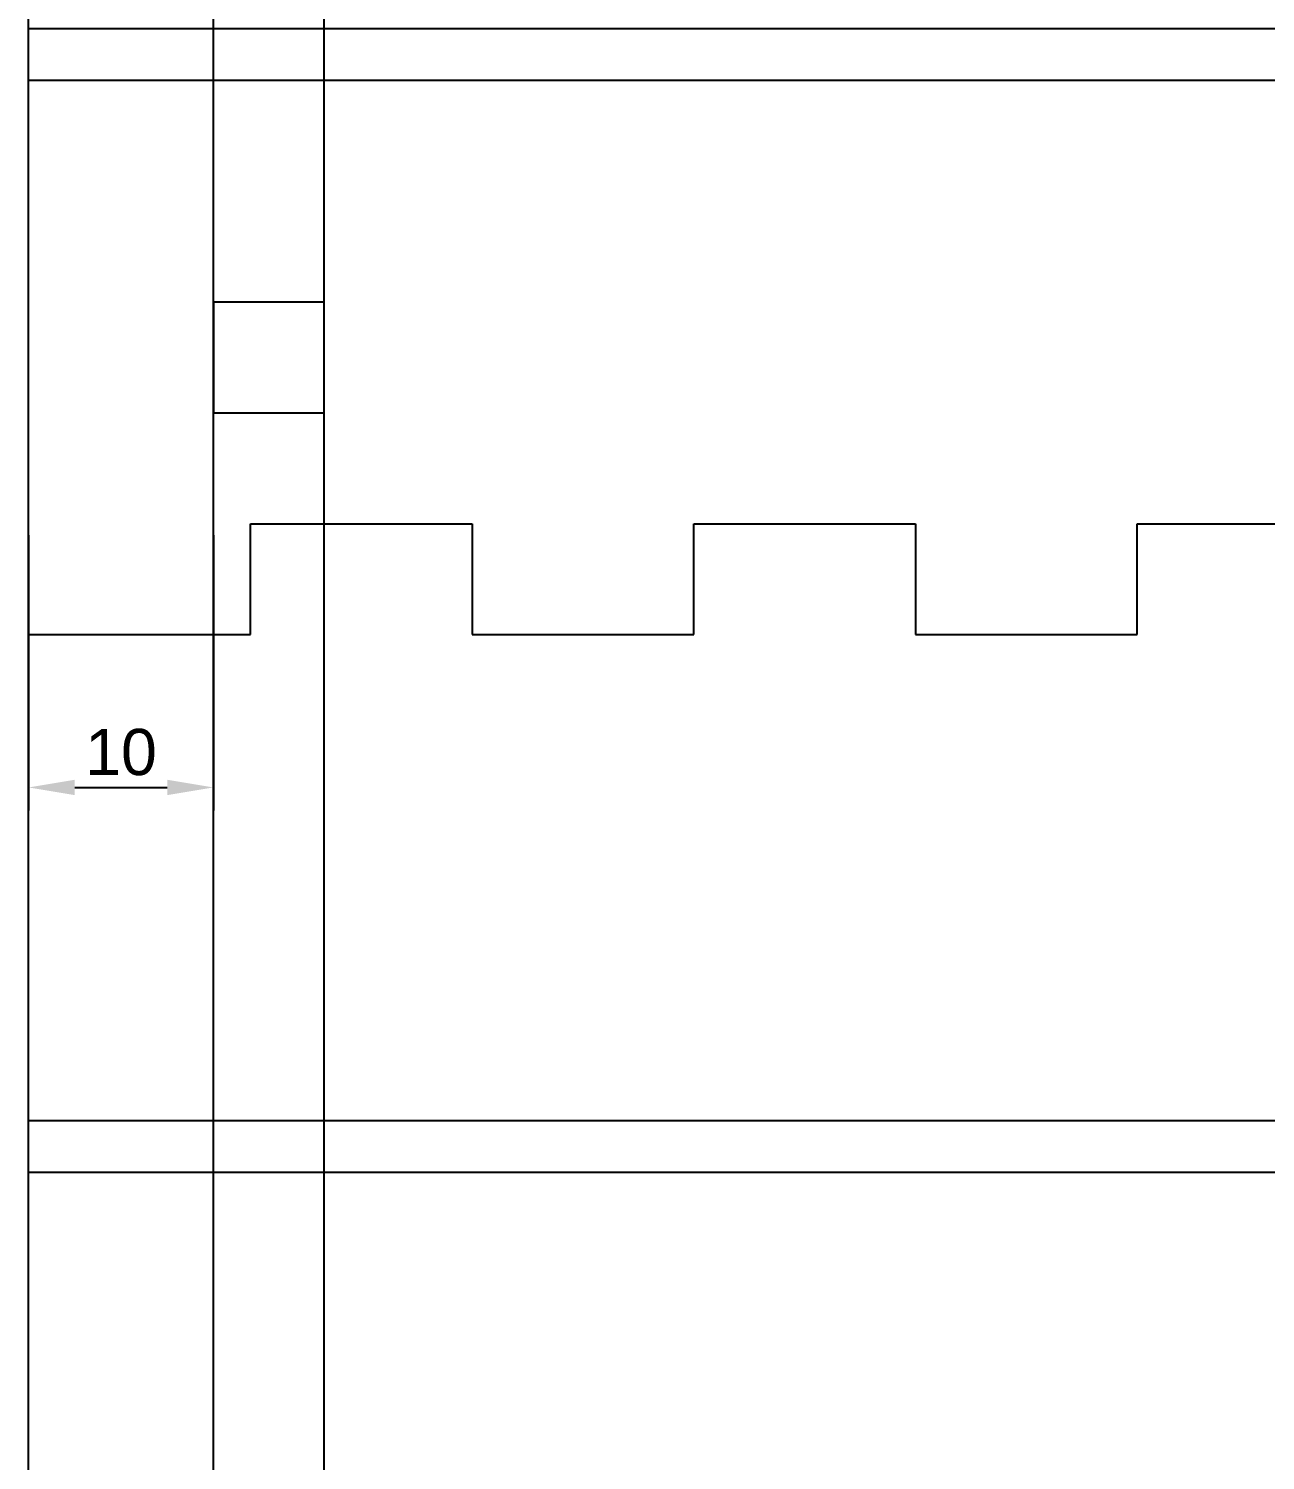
# Model space of a CAD drawing. Header units: millimetres. Extents: x -118 to 1034, y -150 to 646.
# Drawn here: x 435.5 to 502.4, y 329.7 to 407.2 of the extents above; entities that cross this region are included whole.
import ezdxf

# ---------------------------------------------------------------- set-up
doc = ezdxf.new("R2010")
doc.units = ezdxf.units.MM
doc.layers.add('Holes', color=1, linetype='Continuous', plot=False)
doc.layers.add('TabGuides', color=3, linetype='Continuous')
doc.layers.add('text', color=5, linetype='Continuous')
doc.styles.get("Standard").update_dxf_attribs({"font": 'arial.ttf'})
doc.dimstyles.new('ISO-25', dxfattribs={"dimtxt": 2.5, "dimasz": 2.5, "dimexe": 1.25, "dimexo": 0.625, "dimtad": 1, "dimdec": 3, "dimdsep": 46, "dimtxsty": 'Standard', "dimcen": 2.5, "dimadec": 0, "dimazin": 0, "dimtfac": 1, "dimtmove": 0, "dimatfit": 3, "dimfxl": 1, "dimarcsym": 0})

# ---------------------------------------------------------------- blocks, each defined once
blk = doc.blocks.new('*D513')
at = {"layer": 'Defpoints', "color": 0}
for p in [(435.507, 380.396), (445.507, 380.396), (445.507, 366.121)]:
    blk.add_point(p, dxfattribs=at)
at = {"layer": 'TabGuides', "color": 0, "lineweight": -2}
for p, q in [((435.507, 379.771), (435.507, 364.871)), ((445.507, 379.771), (445.507, 364.871)), ((438.007, 366.121), (443.007, 366.121))]:
    blk.add_line(p, q, dxfattribs=at)
at = {"layer": 'TabGuides', "color": 0}
for points in [[(438.007, 366.538), (438.007, 365.704), (435.507, 366.121)], [(443.007, 365.704), (443.007, 366.538), (445.507, 366.121)]]:
    blk.add_solid(points, dxfattribs=at)
at = {"layer": 'TabGuides', "color": 0, "insert": (440.507, 368.022), "char_height": 2.5, "attachment_point": 5}
blk.add_mtext('10', dxfattribs=at)
blk = doc.blocks.new('*D519')
at = {"layer": 'Defpoints', "color": 0}
for p in [(435.507, 380.396), (445.507, 380.396), (445.507, 366.121)]:
    blk.add_point(p, dxfattribs=at)
at = {"layer": 'TabGuides', "color": 0, "lineweight": -2}
for p, q in [((435.507, 379.771), (435.507, 364.871)), ((445.507, 379.771), (445.507, 364.871)), ((438.007, 366.121), (443.007, 366.121))]:
    blk.add_line(p, q, dxfattribs=at)
at = {"layer": 'TabGuides', "color": 0}
for points in [[(438.007, 366.538), (438.007, 365.704), (435.507, 366.121)], [(443.007, 365.704), (443.007, 366.538), (445.507, 366.121)]]:
    blk.add_solid(points, dxfattribs=at)
at = {"layer": 'TabGuides', "color": 0, "insert": (440.507, 368.022), "char_height": 2.5, "attachment_point": 5}
blk.add_mtext('10', dxfattribs=at)
blk = doc.blocks.new('*D525')
at = {"layer": 'Defpoints', "color": 0}
for p in [(435.507, 380.396), (445.507, 380.396), (445.507, 366.121)]:
    blk.add_point(p, dxfattribs=at)
at = {"layer": 'TabGuides', "color": 0, "lineweight": -2}
for p, q in [((435.507, 379.771), (435.507, 364.871)), ((445.507, 379.771), (445.507, 364.871)), ((438.007, 366.121), (443.007, 366.121))]:
    blk.add_line(p, q, dxfattribs=at)
at = {"layer": 'TabGuides', "color": 0}
for points in [[(438.007, 366.538), (438.007, 365.704), (435.507, 366.121)], [(443.007, 365.704), (443.007, 366.538), (445.507, 366.121)]]:
    blk.add_solid(points, dxfattribs=at)
at = {"layer": 'TabGuides', "color": 0, "insert": (440.507, 368.022), "char_height": 2.5, "attachment_point": 5}
blk.add_mtext('10', dxfattribs=at)
blk = doc.blocks.new('*D531')
at = {"layer": 'Defpoints', "color": 0}
for p in [(435.507, 380.396), (445.507, 380.396), (445.507, 366.121)]:
    blk.add_point(p, dxfattribs=at)
at = {"layer": 'TabGuides', "color": 0, "lineweight": -2}
for p, q in [((435.507, 379.771), (435.507, 364.871)), ((445.507, 379.771), (445.507, 364.871)), ((438.007, 366.121), (443.007, 366.121))]:
    blk.add_line(p, q, dxfattribs=at)
at = {"layer": 'TabGuides', "color": 0}
for points in [[(438.007, 366.538), (438.007, 365.704), (435.507, 366.121)], [(443.007, 365.704), (443.007, 366.538), (445.507, 366.121)]]:
    blk.add_solid(points, dxfattribs=at)
at = {"layer": 'TabGuides', "color": 0, "insert": (440.507, 368.022), "char_height": 2.5, "attachment_point": 5}
blk.add_mtext('10', dxfattribs=at)
blk = doc.blocks.new('*D537')
at = {"layer": 'Defpoints', "color": 0}
for p in [(435.507, 380.396), (445.507, 380.396), (445.507, 366.121)]:
    blk.add_point(p, dxfattribs=at)
at = {"layer": 'TabGuides', "color": 0, "lineweight": -2}
for p, q in [((435.507, 379.771), (435.507, 364.871)), ((445.507, 379.771), (445.507, 364.871)), ((438.007, 366.121), (443.007, 366.121))]:
    blk.add_line(p, q, dxfattribs=at)
at = {"layer": 'TabGuides', "color": 0}
for points in [[(438.007, 366.538), (438.007, 365.704), (435.507, 366.121)], [(443.007, 365.704), (443.007, 366.538), (445.507, 366.121)]]:
    blk.add_solid(points, dxfattribs=at)
at = {"layer": 'TabGuides', "color": 0, "insert": (440.507, 368.022), "char_height": 2.5, "attachment_point": 5}
blk.add_mtext('10', dxfattribs=at)
blk = doc.blocks.new('*D543')
at = {"layer": 'Defpoints', "color": 0}
for p in [(435.507, 380.396), (445.507, 380.396), (445.507, 366.121)]:
    blk.add_point(p, dxfattribs=at)
at = {"layer": 'TabGuides', "color": 0, "lineweight": -2}
for p, q in [((435.507, 379.771), (435.507, 364.871)), ((445.507, 379.771), (445.507, 364.871)), ((438.007, 366.121), (443.007, 366.121))]:
    blk.add_line(p, q, dxfattribs=at)
at = {"layer": 'TabGuides', "color": 0}
for points in [[(438.007, 366.538), (438.007, 365.704), (435.507, 366.121)], [(443.007, 365.704), (443.007, 366.538), (445.507, 366.121)]]:
    blk.add_solid(points, dxfattribs=at)
at = {"layer": 'TabGuides', "color": 0, "insert": (440.507, 368.022), "char_height": 2.5, "attachment_point": 5}
blk.add_mtext('10', dxfattribs=at)
blk = doc.blocks.new('*D549')
at = {"layer": 'Defpoints', "color": 0}
for p in [(435.507, 380.396), (445.507, 380.396), (445.507, 366.121)]:
    blk.add_point(p, dxfattribs=at)
at = {"layer": 'TabGuides', "color": 0, "lineweight": -2}
for p, q in [((435.507, 379.771), (435.507, 364.871)), ((445.507, 379.771), (445.507, 364.871)), ((438.007, 366.121), (443.007, 366.121))]:
    blk.add_line(p, q, dxfattribs=at)
at = {"layer": 'TabGuides', "color": 0}
for points in [[(438.007, 366.538), (438.007, 365.704), (435.507, 366.121)], [(443.007, 365.704), (443.007, 366.538), (445.507, 366.121)]]:
    blk.add_solid(points, dxfattribs=at)
at = {"layer": 'TabGuides', "color": 0, "insert": (440.507, 368.022), "char_height": 2.5, "attachment_point": 5}
blk.add_mtext('10', dxfattribs=at)
blk = doc.blocks.new('*D555')
at = {"layer": 'Defpoints', "color": 0}
for p in [(435.507, 380.396), (445.507, 380.396), (445.507, 366.121)]:
    blk.add_point(p, dxfattribs=at)
at = {"layer": 'TabGuides', "color": 0, "lineweight": -2}
for p, q in [((435.507, 379.771), (435.507, 364.871)), ((445.507, 379.771), (445.507, 364.871)), ((438.007, 366.121), (443.007, 366.121))]:
    blk.add_line(p, q, dxfattribs=at)
at = {"layer": 'TabGuides', "color": 0}
for points in [[(438.007, 366.538), (438.007, 365.704), (435.507, 366.121)], [(443.007, 365.704), (443.007, 366.538), (445.507, 366.121)]]:
    blk.add_solid(points, dxfattribs=at)
at = {"layer": 'TabGuides', "color": 0, "insert": (440.507, 368.022), "char_height": 2.5, "attachment_point": 5}
blk.add_mtext('10', dxfattribs=at)
blk = doc.blocks.new('*D561')
at = {"layer": 'Defpoints', "color": 0}
for p in [(435.507, 380.396), (445.507, 380.396), (445.507, 366.121)]:
    blk.add_point(p, dxfattribs=at)
at = {"layer": 'TabGuides', "color": 0, "lineweight": -2}
for p, q in [((435.507, 379.771), (435.507, 364.871)), ((445.507, 379.771), (445.507, 364.871)), ((438.007, 366.121), (443.007, 366.121))]:
    blk.add_line(p, q, dxfattribs=at)
at = {"layer": 'TabGuides', "color": 0}
for points in [[(438.007, 366.538), (438.007, 365.704), (435.507, 366.121)], [(443.007, 365.704), (443.007, 366.538), (445.507, 366.121)]]:
    blk.add_solid(points, dxfattribs=at)
at = {"layer": 'TabGuides', "color": 0, "insert": (440.507, 368.022), "char_height": 2.5, "attachment_point": 5}
blk.add_mtext('10', dxfattribs=at)
blk = doc.blocks.new('*D567')
at = {"layer": 'Defpoints', "color": 0}
for p in [(435.507, 380.396), (445.507, 380.396), (445.507, 366.121)]:
    blk.add_point(p, dxfattribs=at)
at = {"layer": 'TabGuides', "color": 0, "lineweight": -2}
for p, q in [((435.507, 379.771), (435.507, 364.871)), ((445.507, 379.771), (445.507, 364.871)), ((438.007, 366.121), (443.007, 366.121))]:
    blk.add_line(p, q, dxfattribs=at)
at = {"layer": 'TabGuides', "color": 0}
for points in [[(438.007, 366.538), (438.007, 365.704), (435.507, 366.121)], [(443.007, 365.704), (443.007, 366.538), (445.507, 366.121)]]:
    blk.add_solid(points, dxfattribs=at)
at = {"layer": 'TabGuides', "color": 0, "insert": (440.507, 368.022), "char_height": 2.5, "attachment_point": 5}
blk.add_mtext('10', dxfattribs=at)
blk = doc.blocks.new('*D573')
at = {"layer": 'Defpoints', "color": 0}
for p in [(435.507, 380.396), (445.507, 380.396), (445.507, 366.121)]:
    blk.add_point(p, dxfattribs=at)
at = {"layer": 'TabGuides', "color": 0, "lineweight": -2}
for p, q in [((435.507, 379.771), (435.507, 364.871)), ((445.507, 379.771), (445.507, 364.871)), ((438.007, 366.121), (443.007, 366.121))]:
    blk.add_line(p, q, dxfattribs=at)
at = {"layer": 'TabGuides', "color": 0}
for points in [[(438.007, 366.538), (438.007, 365.704), (435.507, 366.121)], [(443.007, 365.704), (443.007, 366.538), (445.507, 366.121)]]:
    blk.add_solid(points, dxfattribs=at)
at = {"layer": 'TabGuides', "color": 0, "insert": (440.507, 368.022), "char_height": 2.5, "attachment_point": 5}
blk.add_mtext('10', dxfattribs=at)
blk = doc.blocks.new('*D579')
at = {"layer": 'Defpoints', "color": 0}
for p in [(435.507, 380.396), (445.507, 380.396), (445.507, 366.121)]:
    blk.add_point(p, dxfattribs=at)
at = {"layer": 'TabGuides', "color": 0, "lineweight": -2}
for p, q in [((435.507, 379.771), (435.507, 364.871)), ((445.507, 379.771), (445.507, 364.871)), ((438.007, 366.121), (443.007, 366.121))]:
    blk.add_line(p, q, dxfattribs=at)
at = {"layer": 'TabGuides', "color": 0}
for points in [[(438.007, 366.538), (438.007, 365.704), (435.507, 366.121)], [(443.007, 365.704), (443.007, 366.538), (445.507, 366.121)]]:
    blk.add_solid(points, dxfattribs=at)
at = {"layer": 'TabGuides', "color": 0, "insert": (440.507, 368.022), "char_height": 2.5, "attachment_point": 5}
blk.add_mtext('10', dxfattribs=at)
blk = doc.blocks.new('*D585')
at = {"layer": 'Defpoints', "color": 0}
for p in [(435.507, 380.396), (445.507, 380.396), (445.507, 366.121)]:
    blk.add_point(p, dxfattribs=at)
at = {"layer": 'TabGuides', "color": 0, "lineweight": -2}
for p, q in [((435.507, 379.771), (435.507, 364.871)), ((445.507, 379.771), (445.507, 364.871)), ((438.007, 366.121), (443.007, 366.121))]:
    blk.add_line(p, q, dxfattribs=at)
at = {"layer": 'TabGuides', "color": 0}
for points in [[(438.007, 366.538), (438.007, 365.704), (435.507, 366.121)], [(443.007, 365.704), (443.007, 366.538), (445.507, 366.121)]]:
    blk.add_solid(points, dxfattribs=at)
at = {"layer": 'TabGuides', "color": 0, "insert": (440.507, 368.022), "char_height": 2.5, "attachment_point": 5}
blk.add_mtext('10', dxfattribs=at)
blk = doc.blocks.new('*D591')
at = {"layer": 'Defpoints', "color": 0}
for p in [(435.507, 380.396), (445.507, 380.396), (445.507, 366.121)]:
    blk.add_point(p, dxfattribs=at)
at = {"layer": 'TabGuides', "color": 0, "lineweight": -2}
for p, q in [((435.507, 379.771), (435.507, 364.871)), ((445.507, 379.771), (445.507, 364.871)), ((438.007, 366.121), (443.007, 366.121))]:
    blk.add_line(p, q, dxfattribs=at)
at = {"layer": 'TabGuides', "color": 0}
for points in [[(438.007, 366.538), (438.007, 365.704), (435.507, 366.121)], [(443.007, 365.704), (443.007, 366.538), (445.507, 366.121)]]:
    blk.add_solid(points, dxfattribs=at)
at = {"layer": 'TabGuides', "color": 0, "insert": (440.507, 368.022), "char_height": 2.5, "attachment_point": 5}
blk.add_mtext('10', dxfattribs=at)
blk = doc.blocks.new('*D597')
at = {"layer": 'Defpoints', "color": 0}
for p in [(435.507, 380.396), (445.507, 380.396), (445.507, 366.121)]:
    blk.add_point(p, dxfattribs=at)
at = {"layer": 'TabGuides', "color": 0, "lineweight": -2}
for p, q in [((435.507, 379.771), (435.507, 364.871)), ((445.507, 379.771), (445.507, 364.871)), ((438.007, 366.121), (443.007, 366.121))]:
    blk.add_line(p, q, dxfattribs=at)
at = {"layer": 'TabGuides', "color": 0}
for points in [[(438.007, 366.538), (438.007, 365.704), (435.507, 366.121)], [(443.007, 365.704), (443.007, 366.538), (445.507, 366.121)]]:
    blk.add_solid(points, dxfattribs=at)
at = {"layer": 'TabGuides', "color": 0, "insert": (440.507, 368.022), "char_height": 2.5, "attachment_point": 5}
blk.add_mtext('10', dxfattribs=at)
blk = doc.blocks.new('*D603')
at = {"layer": 'Defpoints', "color": 0}
for p in [(435.507, 380.396), (445.507, 380.396), (445.507, 366.121)]:
    blk.add_point(p, dxfattribs=at)
at = {"layer": 'TabGuides', "color": 0, "lineweight": -2}
for p, q in [((435.507, 379.771), (435.507, 364.871)), ((445.507, 379.771), (445.507, 364.871)), ((438.007, 366.121), (443.007, 366.121))]:
    blk.add_line(p, q, dxfattribs=at)
at = {"layer": 'TabGuides', "color": 0}
for points in [[(438.007, 366.538), (438.007, 365.704), (435.507, 366.121)], [(443.007, 365.704), (443.007, 366.538), (445.507, 366.121)]]:
    blk.add_solid(points, dxfattribs=at)
at = {"layer": 'TabGuides', "color": 0, "insert": (440.507, 368.022), "char_height": 2.5, "attachment_point": 5}
blk.add_mtext('10', dxfattribs=at)
blk = doc.blocks.new('*D609')
at = {"layer": 'Defpoints', "color": 0}
for p in [(435.507, 380.396), (445.507, 380.396), (445.507, 366.121)]:
    blk.add_point(p, dxfattribs=at)
at = {"layer": 'TabGuides', "color": 0, "lineweight": -2}
for p, q in [((435.507, 379.771), (435.507, 364.871)), ((445.507, 379.771), (445.507, 364.871)), ((438.007, 366.121), (443.007, 366.121))]:
    blk.add_line(p, q, dxfattribs=at)
at = {"layer": 'TabGuides', "color": 0}
for points in [[(438.007, 366.538), (438.007, 365.704), (435.507, 366.121)], [(443.007, 365.704), (443.007, 366.538), (445.507, 366.121)]]:
    blk.add_solid(points, dxfattribs=at)
at = {"layer": 'TabGuides', "color": 0, "insert": (440.507, 368.022), "char_height": 2.5, "attachment_point": 5}
blk.add_mtext('10', dxfattribs=at)
blk = doc.blocks.new('*D615')
at = {"layer": 'Defpoints', "color": 0}
for p in [(435.507, 380.396), (445.507, 380.396), (445.507, 366.121)]:
    blk.add_point(p, dxfattribs=at)
at = {"layer": 'TabGuides', "color": 0, "lineweight": -2}
for p, q in [((435.507, 379.771), (435.507, 364.871)), ((445.507, 379.771), (445.507, 364.871)), ((438.007, 366.121), (443.007, 366.121))]:
    blk.add_line(p, q, dxfattribs=at)
at = {"layer": 'TabGuides', "color": 0}
for points in [[(438.007, 366.538), (438.007, 365.704), (435.507, 366.121)], [(443.007, 365.704), (443.007, 366.538), (445.507, 366.121)]]:
    blk.add_solid(points, dxfattribs=at)
at = {"layer": 'TabGuides', "color": 0, "insert": (440.507, 368.022), "char_height": 2.5, "attachment_point": 5}
blk.add_mtext('10', dxfattribs=at)
blk = doc.blocks.new('*D621')
at = {"layer": 'Defpoints', "color": 0}
for p in [(435.507, 380.396), (445.507, 380.396), (445.507, 366.121)]:
    blk.add_point(p, dxfattribs=at)
at = {"layer": 'TabGuides', "color": 0, "lineweight": -2}
for p, q in [((435.507, 379.771), (435.507, 364.871)), ((445.507, 379.771), (445.507, 364.871)), ((438.007, 366.121), (443.007, 366.121))]:
    blk.add_line(p, q, dxfattribs=at)
at = {"layer": 'TabGuides', "color": 0}
for points in [[(438.007, 366.538), (438.007, 365.704), (435.507, 366.121)], [(443.007, 365.704), (443.007, 366.538), (445.507, 366.121)]]:
    blk.add_solid(points, dxfattribs=at)
at = {"layer": 'TabGuides', "color": 0, "insert": (440.507, 368.022), "char_height": 2.5, "attachment_point": 5}
blk.add_mtext('10', dxfattribs=at)
blk = doc.blocks.new('*D627')
at = {"layer": 'Defpoints', "color": 0}
for p in [(435.507, 380.396), (445.507, 380.396), (445.507, 366.121)]:
    blk.add_point(p, dxfattribs=at)
at = {"layer": 'TabGuides', "color": 0, "lineweight": -2}
for p, q in [((435.507, 379.771), (435.507, 364.871)), ((445.507, 379.771), (445.507, 364.871)), ((438.007, 366.121), (443.007, 366.121))]:
    blk.add_line(p, q, dxfattribs=at)
at = {"layer": 'TabGuides', "color": 0}
for points in [[(438.007, 366.538), (438.007, 365.704), (435.507, 366.121)], [(443.007, 365.704), (443.007, 366.538), (445.507, 366.121)]]:
    blk.add_solid(points, dxfattribs=at)
at = {"layer": 'TabGuides', "color": 0, "insert": (440.507, 368.022), "char_height": 2.5, "attachment_point": 5}
blk.add_mtext('10', dxfattribs=at)
blk = doc.blocks.new('*D633')
at = {"layer": 'Defpoints', "color": 0}
for p in [(435.507, 380.396), (445.507, 380.396), (445.507, 366.121)]:
    blk.add_point(p, dxfattribs=at)
at = {"layer": 'TabGuides', "color": 0, "lineweight": -2}
for p, q in [((435.507, 379.771), (435.507, 364.871)), ((445.507, 379.771), (445.507, 364.871)), ((438.007, 366.121), (443.007, 366.121))]:
    blk.add_line(p, q, dxfattribs=at)
at = {"layer": 'TabGuides', "color": 0}
for points in [[(438.007, 366.538), (438.007, 365.704), (435.507, 366.121)], [(443.007, 365.704), (443.007, 366.538), (445.507, 366.121)]]:
    blk.add_solid(points, dxfattribs=at)
at = {"layer": 'TabGuides', "color": 0, "insert": (440.507, 368.022), "char_height": 2.5, "attachment_point": 5}
blk.add_mtext('10', dxfattribs=at)
blk = doc.blocks.new('*D639')
at = {"layer": 'Defpoints', "color": 0}
for p in [(435.507, 380.396), (445.507, 380.396), (445.507, 366.121)]:
    blk.add_point(p, dxfattribs=at)
at = {"layer": 'TabGuides', "color": 0, "lineweight": -2}
for p, q in [((435.507, 379.771), (435.507, 364.871)), ((445.507, 379.771), (445.507, 364.871)), ((438.007, 366.121), (443.007, 366.121))]:
    blk.add_line(p, q, dxfattribs=at)
at = {"layer": 'TabGuides', "color": 0}
for points in [[(438.007, 366.538), (438.007, 365.704), (435.507, 366.121)], [(443.007, 365.704), (443.007, 366.538), (445.507, 366.121)]]:
    blk.add_solid(points, dxfattribs=at)
at = {"layer": 'TabGuides', "color": 0, "insert": (440.507, 368.022), "char_height": 2.5, "attachment_point": 5}
blk.add_mtext('10', dxfattribs=at)
blk = doc.blocks.new('*D645')
at = {"layer": 'Defpoints', "color": 0}
for p in [(435.507, 380.396), (445.507, 380.396), (445.507, 366.121)]:
    blk.add_point(p, dxfattribs=at)
at = {"layer": 'TabGuides', "color": 0, "lineweight": -2}
for p, q in [((435.507, 379.771), (435.507, 364.871)), ((445.507, 379.771), (445.507, 364.871)), ((438.007, 366.121), (443.007, 366.121))]:
    blk.add_line(p, q, dxfattribs=at)
at = {"layer": 'TabGuides', "color": 0}
for points in [[(438.007, 366.538), (438.007, 365.704), (435.507, 366.121)], [(443.007, 365.704), (443.007, 366.538), (445.507, 366.121)]]:
    blk.add_solid(points, dxfattribs=at)
at = {"layer": 'TabGuides', "color": 0, "insert": (440.507, 368.022), "char_height": 2.5, "attachment_point": 5}
blk.add_mtext('10', dxfattribs=at)
blk = doc.blocks.new('*D651')
at = {"layer": 'Defpoints', "color": 0}
for p in [(435.507, 380.396), (445.507, 380.396), (445.507, 366.121)]:
    blk.add_point(p, dxfattribs=at)
at = {"layer": 'TabGuides', "color": 0, "lineweight": -2}
for p, q in [((435.507, 379.771), (435.507, 364.871)), ((445.507, 379.771), (445.507, 364.871)), ((438.007, 366.121), (443.007, 366.121))]:
    blk.add_line(p, q, dxfattribs=at)
at = {"layer": 'TabGuides', "color": 0}
for points in [[(438.007, 366.538), (438.007, 365.704), (435.507, 366.121)], [(443.007, 365.704), (443.007, 366.538), (445.507, 366.121)]]:
    blk.add_solid(points, dxfattribs=at)
at = {"layer": 'TabGuides', "color": 0, "insert": (440.507, 368.022), "char_height": 2.5, "attachment_point": 5}
blk.add_mtext('10', dxfattribs=at)
blk = doc.blocks.new('*D657')
at = {"layer": 'Defpoints', "color": 0}
for p in [(435.507, 380.396), (445.507, 380.396), (445.507, 366.121)]:
    blk.add_point(p, dxfattribs=at)
at = {"layer": 'TabGuides', "color": 0, "lineweight": -2}
for p, q in [((435.507, 379.771), (435.507, 364.871)), ((445.507, 379.771), (445.507, 364.871)), ((438.007, 366.121), (443.007, 366.121))]:
    blk.add_line(p, q, dxfattribs=at)
at = {"layer": 'TabGuides', "color": 0}
for points in [[(438.007, 366.538), (438.007, 365.704), (435.507, 366.121)], [(443.007, 365.704), (443.007, 366.538), (445.507, 366.121)]]:
    blk.add_solid(points, dxfattribs=at)
at = {"layer": 'TabGuides', "color": 0, "insert": (440.507, 368.022), "char_height": 2.5, "attachment_point": 5}
blk.add_mtext('10', dxfattribs=at)
blk = doc.blocks.new('*D663')
at = {"layer": 'Defpoints', "color": 0}
for p in [(435.507, 380.396), (445.507, 380.396), (445.507, 366.121)]:
    blk.add_point(p, dxfattribs=at)
at = {"layer": 'TabGuides', "color": 0, "lineweight": -2}
for p, q in [((435.507, 379.771), (435.507, 364.871)), ((445.507, 379.771), (445.507, 364.871)), ((438.007, 366.121), (443.007, 366.121))]:
    blk.add_line(p, q, dxfattribs=at)
at = {"layer": 'TabGuides', "color": 0}
for points in [[(438.007, 366.538), (438.007, 365.704), (435.507, 366.121)], [(443.007, 365.704), (443.007, 366.538), (445.507, 366.121)]]:
    blk.add_solid(points, dxfattribs=at)
at = {"layer": 'TabGuides', "color": 0, "insert": (440.507, 368.022), "char_height": 2.5, "attachment_point": 5}
blk.add_mtext('10', dxfattribs=at)
blk = doc.blocks.new('*D669')
at = {"layer": 'Defpoints', "color": 0}
for p in [(435.507, 380.396), (445.507, 380.396), (445.507, 366.121)]:
    blk.add_point(p, dxfattribs=at)
at = {"layer": 'TabGuides', "color": 0, "lineweight": -2}
for p, q in [((435.507, 379.771), (435.507, 364.871)), ((445.507, 379.771), (445.507, 364.871)), ((438.007, 366.121), (443.007, 366.121))]:
    blk.add_line(p, q, dxfattribs=at)
at = {"layer": 'TabGuides', "color": 0}
for points in [[(438.007, 366.538), (438.007, 365.704), (435.507, 366.121)], [(443.007, 365.704), (443.007, 366.538), (445.507, 366.121)]]:
    blk.add_solid(points, dxfattribs=at)
at = {"layer": 'TabGuides', "color": 0, "insert": (440.507, 368.022), "char_height": 2.5, "attachment_point": 5}
blk.add_mtext('10', dxfattribs=at)
blk = doc.blocks.new('*D675')
at = {"layer": 'Defpoints', "color": 0}
for p in [(435.507, 380.396), (445.507, 380.396), (445.507, 366.121)]:
    blk.add_point(p, dxfattribs=at)
at = {"layer": 'TabGuides', "color": 0, "lineweight": -2}
for p, q in [((435.507, 379.771), (435.507, 364.871)), ((445.507, 379.771), (445.507, 364.871)), ((438.007, 366.121), (443.007, 366.121))]:
    blk.add_line(p, q, dxfattribs=at)
at = {"layer": 'TabGuides', "color": 0}
for points in [[(438.007, 366.538), (438.007, 365.704), (435.507, 366.121)], [(443.007, 365.704), (443.007, 366.538), (445.507, 366.121)]]:
    blk.add_solid(points, dxfattribs=at)
at = {"layer": 'TabGuides', "color": 0, "insert": (440.507, 368.022), "char_height": 2.5, "attachment_point": 5}
blk.add_mtext('10', dxfattribs=at)
blk = doc.blocks.new('*D681')
at = {"layer": 'Defpoints', "color": 0}
for p in [(435.507, 380.396), (445.507, 380.396), (445.507, 366.121)]:
    blk.add_point(p, dxfattribs=at)
at = {"layer": 'TabGuides', "color": 0, "lineweight": -2}
for p, q in [((435.507, 379.771), (435.507, 364.871)), ((445.507, 379.771), (445.507, 364.871)), ((438.007, 366.121), (443.007, 366.121))]:
    blk.add_line(p, q, dxfattribs=at)
at = {"layer": 'TabGuides', "color": 0}
for points in [[(438.007, 366.538), (438.007, 365.704), (435.507, 366.121)], [(443.007, 365.704), (443.007, 366.538), (445.507, 366.121)]]:
    blk.add_solid(points, dxfattribs=at)
at = {"layer": 'TabGuides', "color": 0, "insert": (440.507, 368.022), "char_height": 2.5, "attachment_point": 5}
blk.add_mtext('10', dxfattribs=at)
blk = doc.blocks.new('*D687')
at = {"layer": 'Defpoints', "color": 0}
for p in [(435.507, 380.396), (445.507, 380.396), (445.507, 366.121)]:
    blk.add_point(p, dxfattribs=at)
at = {"layer": 'TabGuides', "color": 0, "lineweight": -2}
for p, q in [((435.507, 379.771), (435.507, 364.871)), ((445.507, 379.771), (445.507, 364.871)), ((438.007, 366.121), (443.007, 366.121))]:
    blk.add_line(p, q, dxfattribs=at)
at = {"layer": 'TabGuides', "color": 0}
for points in [[(438.007, 366.538), (438.007, 365.704), (435.507, 366.121)], [(443.007, 365.704), (443.007, 366.538), (445.507, 366.121)]]:
    blk.add_solid(points, dxfattribs=at)
at = {"layer": 'TabGuides', "color": 0, "insert": (440.507, 368.022), "char_height": 2.5, "attachment_point": 5}
blk.add_mtext('10', dxfattribs=at)

msp = doc.modelspace()

# ---------------------------------------------------------------- linework, layer by layer
for p, q in [((435.5074, 407.1942), (644.0074, 407.1942)), ((435.5074, 407.1942), (644.0074, 407.1942)), ((435.5074, 407.1942), (644.0074, 407.1942)), ((435.5074, 407.1942), (644.0074, 407.1942)), ((435.5074, 407.1942), (644.0074, 407.1942)), ((435.5074, 407.1942), (644.0074, 407.1942)), ((435.5074, 407.1942), (644.0074, 407.1942)), ((435.5074, 407.1942), (644.0074, 407.1942)), ((435.5074, 407.1942), (644.0074, 407.1942)), ((435.5074, 407.1942), (644.0074, 407.1942)), ((435.5074, 407.1942), (644.0074, 407.1942)), ((435.5074, 407.1942), (644.0074, 407.1942)), ((435.5074, 407.1942), (644.0074, 407.1942)), ((435.5074, 407.1942), (644.0074, 407.1942)), ((435.5074, 407.1942), (644.0074, 407.1942)), ((435.5074, 407.1942), (644.0074, 407.1942)), ((435.5074, 407.1942), (644.0074, 407.1942)), ((435.5074, 407.1942), (644.0074, 407.1942)), ((435.5074, 407.1942), (644.0074, 407.1942)), ((435.5074, 407.1942), (644.0074, 407.1942)), ((435.5074, 407.1942), (644.0074, 407.1942)), ((435.5074, 407.1942), (644.0074, 407.1942)), ((435.5074, 407.1942), (644.0074, 407.1942)), ((435.5074, 407.1942), (644.0074, 407.1942)), ((435.5074, 407.1942), (644.0074, 407.1942)), ((435.5074, 407.1942), (644.0074, 407.1942)), ((435.5074, 407.1942), (644.0074, 407.1942)), ((435.5074, 407.1942), (644.0074, 407.1942)), ((435.5074, 407.1942), (644.0074, 407.1942)), ((435.5074, 374.3962), (435.5074, 407.1942)), ((435.5074, 407.1942), (644.0074, 407.1942)), ((447.5074, 374.3962), (447.5074, 380.3962)), ((447.5074, 380.3962), (459.5074, 380.3962)), ((447.5074, 374.3962), (447.5074, 380.3962)), ((447.5074, 380.3962), (459.5074, 380.3962)), ((447.5074, 374.3962), (447.5074, 380.3962)), ((447.5074, 380.3962), (459.5074, 380.3962)), ((447.5074, 374.3962), (447.5074, 380.3962)), ((447.5074, 380.3962), (459.5074, 380.3962)), ((447.5074, 374.3962), (447.5074, 380.3962)), ((447.5074, 380.3962), (459.5074, 380.3962)), ((447.5074, 374.3962), (447.5074, 380.3962)), ((447.5074, 380.3962), (459.5074, 380.3962)), ((447.5074, 374.3962), (447.5074, 380.3962)), ((447.5074, 380.3962), (459.5074, 380.3962)), ((447.5074, 374.3962), (447.5074, 380.3962)), ((447.5074, 380.3962), (459.5074, 380.3962)), ((447.5074, 374.3962), (447.5074, 380.3962)), ((447.5074, 380.3962), (459.5074, 380.3962)), ((447.5074, 374.3962), (447.5074, 380.3962)), ((447.5074, 380.3962), (459.5074, 380.3962)), ((447.5074, 374.3962), (447.5074, 380.3962)), ((447.5074, 380.3962), (459.5074, 380.3962)), ((447.5074, 374.3962), (447.5074, 380.3962)), ((447.5074, 380.3962), (459.5074, 380.3962)), ((447.5074, 374.3962), (447.5074, 380.3962)), ((447.5074, 380.3962), (459.5074, 380.3962)), ((447.5074, 374.3962), (447.5074, 380.3962)), ((447.5074, 380.3962), (459.5074, 380.3962)), ((447.5074, 374.3962), (447.5074, 380.3962)), ((447.5074, 380.3962), (459.5074, 380.3962)), ((447.5074, 374.3962), (447.5074, 380.3962)), ((447.5074, 380.3962), (459.5074, 380.3962)), ((447.5074, 374.3962), (447.5074, 380.3962)), ((447.5074, 380.3962), (459.5074, 380.3962)), ((447.5074, 374.3962), (447.5074, 380.3962)), ((447.5074, 380.3962), (459.5074, 380.3962)), ((447.5074, 374.3962), (447.5074, 380.3962)), ((447.5074, 380.3962), (459.5074, 380.3962)), ((447.5074, 374.3962), (447.5074, 380.3962)), ((447.5074, 380.3962), (459.5074, 380.3962)), ((447.5074, 374.3962), (447.5074, 380.3962)), ((447.5074, 380.3962), (459.5074, 380.3962)), ((447.5074, 374.3962), (447.5074, 380.3962)), ((447.5074, 380.3962), (459.5074, 380.3962)), ((447.5074, 374.3962), (447.5074, 380.3962)), ((447.5074, 380.3962), (459.5074, 380.3962)), ((447.5074, 374.3962), (447.5074, 380.3962)), ((447.5074, 380.3962), (459.5074, 380.3962)), ((447.5074, 374.3962), (447.5074, 380.3962)), ((447.5074, 380.3962), (459.5074, 380.3962)), ((447.5074, 374.3962), (447.5074, 380.3962)), ((447.5074, 380.3962), (459.5074, 380.3962)), ((447.5074, 374.3962), (447.5074, 380.3962)), ((447.5074, 380.3962), (459.5074, 380.3962)), ((447.5074, 374.3962), (447.5074, 380.3962)), ((447.5074, 380.3962), (459.5074, 380.3962)), ((447.5074, 374.3962), (447.5074, 380.3962)), ((447.5074, 380.3962), (459.5074, 380.3962)), ((447.5074, 374.3962), (447.5074, 380.3962)), ((447.5074, 380.3962), (459.5074, 380.3962)), ((459.5074, 380.3962), (459.5074, 374.3962)), ((459.5074, 380.3962), (459.5074, 374.3962)), ((459.5074, 380.3962), (459.5074, 374.3962)), ((459.5074, 380.3962), (459.5074, 374.3962)), ((459.5074, 380.3962), (459.5074, 374.3962)), ((459.5074, 380.3962), (459.5074, 374.3962)), ((459.5074, 380.3962), (459.5074, 374.3962)), ((459.5074, 380.3962), (459.5074, 374.3962)), ((459.5074, 380.3962), (459.5074, 374.3962)), ((459.5074, 380.3962), (459.5074, 374.3962)), ((459.5074, 380.3962), (459.5074, 374.3962)), ((459.5074, 380.3962), (459.5074, 374.3962)), ((459.5074, 380.3962), (459.5074, 374.3962)), ((459.5074, 380.3962), (459.5074, 374.3962)), ((459.5074, 380.3962), (459.5074, 374.3962)), ((459.5074, 380.3962), (459.5074, 374.3962)), ((459.5074, 380.3962), (459.5074, 374.3962)), ((459.5074, 380.3962), (459.5074, 374.3962)), ((459.5074, 380.3962), (459.5074, 374.3962)), ((459.5074, 380.3962), (459.5074, 374.3962)), ((459.5074, 380.3962), (459.5074, 374.3962)), ((459.5074, 380.3962), (459.5074, 374.3962)), ((459.5074, 380.3962), (459.5074, 374.3962)), ((459.5074, 380.3962), (459.5074, 374.3962)), ((459.5074, 380.3962), (459.5074, 374.3962)), ((459.5074, 380.3962), (459.5074, 374.3962)), ((459.5074, 380.3962), (459.5074, 374.3962)), ((459.5074, 380.3962), (459.5074, 374.3962)), ((459.5074, 380.3962), (459.5074, 374.3962)), ((459.5074, 380.3962), (459.5074, 374.3962)), ((471.5074, 374.3962), (471.5074, 380.3962)), ((471.5074, 380.3962), (483.5074, 380.3962)), ((471.5074, 374.3962), (471.5074, 380.3962)), ((471.5074, 380.3962), (483.5074, 380.3962)), ((471.5074, 374.3962), (471.5074, 380.3962)), ((471.5074, 380.3962), (483.5074, 380.3962)), ((471.5074, 374.3962), (471.5074, 380.3962)), ((471.5074, 380.3962), (483.5074, 380.3962)), ((471.5074, 374.3962), (471.5074, 380.3962)), ((471.5074, 380.3962), (483.5074, 380.3962)), ((471.5074, 374.3962), (471.5074, 380.3962)), ((471.5074, 380.3962), (483.5074, 380.3962)), ((471.5074, 374.3962), (471.5074, 380.3962)), ((471.5074, 380.3962), (483.5074, 380.3962)), ((471.5074, 374.3962), (471.5074, 380.3962)), ((471.5074, 380.3962), (483.5074, 380.3962)), ((471.5074, 374.3962), (471.5074, 380.3962)), ((471.5074, 380.3962), (483.5074, 380.3962)), ((471.5074, 374.3962), (471.5074, 380.3962)), ((471.5074, 380.3962), (483.5074, 380.3962)), ((471.5074, 374.3962), (471.5074, 380.3962)), ((471.5074, 380.3962), (483.5074, 380.3962)), ((471.5074, 374.3962), (471.5074, 380.3962)), ((471.5074, 380.3962), (483.5074, 380.3962)), ((471.5074, 374.3962), (471.5074, 380.3962)), ((471.5074, 380.3962), (483.5074, 380.3962)), ((471.5074, 374.3962), (471.5074, 380.3962)), ((471.5074, 380.3962), (483.5074, 380.3962)), ((471.5074, 374.3962), (471.5074, 380.3962)), ((471.5074, 380.3962), (483.5074, 380.3962)), ((471.5074, 374.3962), (471.5074, 380.3962)), ((471.5074, 380.3962), (483.5074, 380.3962)), ((471.5074, 374.3962), (471.5074, 380.3962)), ((471.5074, 380.3962), (483.5074, 380.3962)), ((471.5074, 374.3962), (471.5074, 380.3962)), ((471.5074, 380.3962), (483.5074, 380.3962)), ((471.5074, 374.3962), (471.5074, 380.3962)), ((471.5074, 380.3962), (483.5074, 380.3962)), ((471.5074, 374.3962), (471.5074, 380.3962)), ((471.5074, 380.3962), (483.5074, 380.3962)), ((471.5074, 374.3962), (471.5074, 380.3962)), ((471.5074, 380.3962), (483.5074, 380.3962)), ((471.5074, 374.3962), (471.5074, 380.3962)), ((471.5074, 380.3962), (483.5074, 380.3962)), ((471.5074, 374.3962), (471.5074, 380.3962)), ((471.5074, 380.3962), (483.5074, 380.3962)), ((471.5074, 374.3962), (471.5074, 380.3962)), ((471.5074, 380.3962), (483.5074, 380.3962)), ((471.5074, 374.3962), (471.5074, 380.3962)), ((471.5074, 380.3962), (483.5074, 380.3962)), ((471.5074, 374.3962), (471.5074, 380.3962)), ((471.5074, 380.3962), (483.5074, 380.3962)), ((471.5074, 374.3962), (471.5074, 380.3962)), ((471.5074, 380.3962), (483.5074, 380.3962)), ((471.5074, 374.3962), (471.5074, 380.3962)), ((471.5074, 380.3962), (483.5074, 380.3962)), ((471.5074, 374.3962), (471.5074, 380.3962)), ((471.5074, 380.3962), (483.5074, 380.3962)), ((471.5074, 374.3962), (471.5074, 380.3962)), ((471.5074, 380.3962), (483.5074, 380.3962)), ((483.5074, 380.3962), (483.5074, 374.3962)), ((483.5074, 380.3962), (483.5074, 374.3962)), ((483.5074, 380.3962), (483.5074, 374.3962)), ((483.5074, 380.3962), (483.5074, 374.3962)), ((483.5074, 380.3962), (483.5074, 374.3962)), ((483.5074, 380.3962), (483.5074, 374.3962)), ((483.5074, 380.3962), (483.5074, 374.3962)), ((483.5074, 380.3962), (483.5074, 374.3962)), ((483.5074, 380.3962), (483.5074, 374.3962)), ((483.5074, 380.3962), (483.5074, 374.3962)), ((483.5074, 380.3962), (483.5074, 374.3962)), ((483.5074, 380.3962), (483.5074, 374.3962)), ((483.5074, 380.3962), (483.5074, 374.3962)), ((483.5074, 380.3962), (483.5074, 374.3962)), ((483.5074, 380.3962), (483.5074, 374.3962)), ((483.5074, 380.3962), (483.5074, 374.3962)), ((483.5074, 380.3962), (483.5074, 374.3962)), ((483.5074, 380.3962), (483.5074, 374.3962)), ((483.5074, 380.3962), (483.5074, 374.3962)), ((483.5074, 380.3962), (483.5074, 374.3962)), ((483.5074, 380.3962), (483.5074, 374.3962)), ((483.5074, 380.3962), (483.5074, 374.3962)), ((483.5074, 380.3962), (483.5074, 374.3962)), ((483.5074, 380.3962), (483.5074, 374.3962)), ((483.5074, 380.3962), (483.5074, 374.3962)), ((483.5074, 380.3962), (483.5074, 374.3962)), ((483.5074, 380.3962), (483.5074, 374.3962)), ((483.5074, 380.3962), (483.5074, 374.3962)), ((483.5074, 380.3962), (483.5074, 374.3962)), ((483.5074, 380.3962), (483.5074, 374.3962)), ((495.5074, 374.3962), (495.5074, 380.3962)), ((495.5074, 380.3962), (507.5074, 380.3962)), ((495.5074, 374.3962), (495.5074, 380.3962)), ((495.5074, 380.3962), (507.5074, 380.3962)), ((495.5074, 374.3962), (495.5074, 380.3962)), ((495.5074, 380.3962), (507.5074, 380.3962)), ((495.5074, 374.3962), (495.5074, 380.3962)), ((495.5074, 380.3962), (507.5074, 380.3962)), ((495.5074, 374.3962), (495.5074, 380.3962)), ((495.5074, 380.3962), (507.5074, 380.3962)), ((495.5074, 374.3962), (495.5074, 380.3962)), ((495.5074, 380.3962), (507.5074, 380.3962)), ((495.5074, 374.3962), (495.5074, 380.3962)), ((495.5074, 380.3962), (507.5074, 380.3962)), ((495.5074, 374.3962), (495.5074, 380.3962)), ((495.5074, 380.3962), (507.5074, 380.3962)), ((495.5074, 374.3962), (495.5074, 380.3962)), ((495.5074, 380.3962), (507.5074, 380.3962)), ((495.5074, 374.3962), (495.5074, 380.3962)), ((495.5074, 380.3962), (507.5074, 380.3962)), ((495.5074, 374.3962), (495.5074, 380.3962)), ((495.5074, 380.3962), (507.5074, 380.3962)), ((495.5074, 374.3962), (495.5074, 380.3962)), ((495.5074, 380.3962), (507.5074, 380.3962)), ((495.5074, 374.3962), (495.5074, 380.3962)), ((495.5074, 380.3962), (507.5074, 380.3962)), ((495.5074, 374.3962), (495.5074, 380.3962)), ((495.5074, 380.3962), (507.5074, 380.3962)), ((495.5074, 374.3962), (495.5074, 380.3962)), ((495.5074, 380.3962), (507.5074, 380.3962)), ((495.5074, 374.3962), (495.5074, 380.3962)), ((495.5074, 380.3962), (507.5074, 380.3962)), ((495.5074, 374.3962), (495.5074, 380.3962)), ((495.5074, 380.3962), (507.5074, 380.3962)), ((495.5074, 374.3962), (495.5074, 380.3962)), ((495.5074, 380.3962), (507.5074, 380.3962)), ((495.5074, 374.3962), (495.5074, 380.3962)), ((495.5074, 380.3962), (507.5074, 380.3962)), ((495.5074, 374.3962), (495.5074, 380.3962)), ((495.5074, 380.3962), (507.5074, 380.3962)), ((495.5074, 374.3962), (495.5074, 380.3962)), ((495.5074, 380.3962), (507.5074, 380.3962)), ((495.5074, 374.3962), (495.5074, 380.3962)), ((495.5074, 380.3962), (507.5074, 380.3962)), ((495.5074, 374.3962), (495.5074, 380.3962)), ((495.5074, 380.3962), (507.5074, 380.3962)), ((495.5074, 374.3962), (495.5074, 380.3962)), ((495.5074, 380.3962), (507.5074, 380.3962)), ((495.5074, 374.3962), (495.5074, 380.3962)), ((495.5074, 380.3962), (507.5074, 380.3962)), ((495.5074, 374.3962), (495.5074, 380.3962)), ((495.5074, 380.3962), (507.5074, 380.3962)), ((495.5074, 374.3962), (495.5074, 380.3962)), ((495.5074, 380.3962), (507.5074, 380.3962)), ((495.5074, 374.3962), (495.5074, 380.3962)), ((495.5074, 380.3962), (507.5074, 380.3962)), ((495.5074, 374.3962), (495.5074, 380.3962)), ((495.5074, 380.3962), (507.5074, 380.3962)), ((495.5074, 374.3962), (495.5074, 380.3962)), ((495.5074, 380.3962), (507.5074, 380.3962)), ((435.5074, 374.3962), (447.5074, 374.3962)), ((435.5074, 374.3962), (447.5074, 374.3962)), ((435.5074, 374.3962), (447.5074, 374.3962)), ((435.5074, 374.3962), (447.5074, 374.3962)), ((435.5074, 374.3962), (447.5074, 374.3962)), ((435.5074, 374.3962), (447.5074, 374.3962)), ((435.5074, 374.3962), (447.5074, 374.3962)), ((435.5074, 374.3962), (447.5074, 374.3962)), ((435.5074, 374.3962), (447.5074, 374.3962)), ((435.5074, 374.3962), (447.5074, 374.3962)), ((435.5074, 374.3962), (447.5074, 374.3962)), ((435.5074, 374.3962), (447.5074, 374.3962)), ((435.5074, 374.3962), (447.5074, 374.3962)), ((435.5074, 374.3962), (447.5074, 374.3962)), ((435.5074, 374.3962), (447.5074, 374.3962)), ((435.5074, 374.3962), (447.5074, 374.3962)), ((435.5074, 374.3962), (447.5074, 374.3962)), ((435.5074, 374.3962), (447.5074, 374.3962)), ((435.5074, 374.3962), (447.5074, 374.3962)), ((435.5074, 374.3962), (447.5074, 374.3962)), ((435.5074, 374.3962), (447.5074, 374.3962)), ((435.5074, 374.3962), (447.5074, 374.3962)), ((435.5074, 374.3962), (447.5074, 374.3962)), ((435.5074, 374.3962), (447.5074, 374.3962)), ((435.5074, 374.3962), (447.5074, 374.3962)), ((435.5074, 374.3962), (447.5074, 374.3962)), ((435.5074, 374.3962), (447.5074, 374.3962)), ((435.5074, 374.3962), (447.5074, 374.3962)), ((435.5074, 374.3962), (447.5074, 374.3962)), ((435.5074, 374.3962), (447.5074, 374.3962)), ((459.5074, 374.3962), (471.5074, 374.3962)), ((459.5074, 374.3962), (471.5074, 374.3962)), ((459.5074, 374.3962), (471.5074, 374.3962)), ((459.5074, 374.3962), (471.5074, 374.3962)), ((459.5074, 374.3962), (471.5074, 374.3962)), ((459.5074, 374.3962), (471.5074, 374.3962)), ((459.5074, 374.3962), (471.5074, 374.3962)), ((459.5074, 374.3962), (471.5074, 374.3962)), ((459.5074, 374.3962), (471.5074, 374.3962)), ((459.5074, 374.3962), (471.5074, 374.3962)), ((459.5074, 374.3962), (471.5074, 374.3962)), ((459.5074, 374.3962), (471.5074, 374.3962)), ((459.5074, 374.3962), (471.5074, 374.3962)), ((459.5074, 374.3962), (471.5074, 374.3962)), ((459.5074, 374.3962), (471.5074, 374.3962)), ((459.5074, 374.3962), (471.5074, 374.3962)), ((459.5074, 374.3962), (471.5074, 374.3962)), ((459.5074, 374.3962), (471.5074, 374.3962)), ((459.5074, 374.3962), (471.5074, 374.3962)), ((459.5074, 374.3962), (471.5074, 374.3962)), ((459.5074, 374.3962), (471.5074, 374.3962)), ((459.5074, 374.3962), (471.5074, 374.3962)), ((459.5074, 374.3962), (471.5074, 374.3962)), ((459.5074, 374.3962), (471.5074, 374.3962)), ((459.5074, 374.3962), (471.5074, 374.3962)), ((459.5074, 374.3962), (471.5074, 374.3962)), ((459.5074, 374.3962), (471.5074, 374.3962)), ((459.5074, 374.3962), (471.5074, 374.3962)), ((459.5074, 374.3962), (471.5074, 374.3962)), ((459.5074, 374.3962), (471.5074, 374.3962)), ((483.5074, 374.3962), (495.5074, 374.3962)), ((483.5074, 374.3962), (495.5074, 374.3962)), ((483.5074, 374.3962), (495.5074, 374.3962)), ((483.5074, 374.3962), (495.5074, 374.3962)), ((483.5074, 374.3962), (495.5074, 374.3962)), ((483.5074, 374.3962), (495.5074, 374.3962)), ((483.5074, 374.3962), (495.5074, 374.3962)), ((483.5074, 374.3962), (495.5074, 374.3962)), ((483.5074, 374.3962), (495.5074, 374.3962)), ((483.5074, 374.3962), (495.5074, 374.3962)), ((483.5074, 374.3962), (495.5074, 374.3962)), ((483.5074, 374.3962), (495.5074, 374.3962)), ((483.5074, 374.3962), (495.5074, 374.3962)), ((483.5074, 374.3962), (495.5074, 374.3962)), ((483.5074, 374.3962), (495.5074, 374.3962)), ((483.5074, 374.3962), (495.5074, 374.3962)), ((483.5074, 374.3962), (495.5074, 374.3962)), ((483.5074, 374.3962), (495.5074, 374.3962)), ((483.5074, 374.3962), (495.5074, 374.3962)), ((483.5074, 374.3962), (495.5074, 374.3962)), ((483.5074, 374.3962), (495.5074, 374.3962)), ((483.5074, 374.3962), (495.5074, 374.3962)), ((483.5074, 374.3962), (495.5074, 374.3962)), ((483.5074, 374.3962), (495.5074, 374.3962)), ((483.5074, 374.3962), (495.5074, 374.3962)), ((483.5074, 374.3962), (495.5074, 374.3962)), ((483.5074, 374.3962), (495.5074, 374.3962)), ((483.5074, 374.3962), (495.5074, 374.3962)), ((483.5074, 374.3962), (495.5074, 374.3962)), ((483.5074, 374.3962), (495.5074, 374.3962)), ((435.5074, 229.3463), (435.5074, 348.0963)), ((435.5074, 348.0963), (644.0074, 348.0963)), ((435.5074, 229.3463), (435.5074, 348.0963)), ((435.5074, 348.0963), (644.0074, 348.0963)), ((435.5074, 229.3463), (435.5074, 348.0963)), ((435.5074, 348.0963), (644.0074, 348.0963)), ((435.5074, 229.3463), (435.5074, 348.0963)), ((435.5074, 348.0963), (644.0074, 348.0963)), ((435.5074, 229.3463), (435.5074, 348.0963)), ((435.5074, 348.0963), (644.0074, 348.0963)), ((435.5074, 229.3463), (435.5074, 348.0963)), ((435.5074, 348.0963), (644.0074, 348.0963)), ((435.5074, 229.3463), (435.5074, 348.0963)), ((435.5074, 348.0963), (644.0074, 348.0963)), ((435.5074, 229.3463), (435.5074, 348.0963)), ((435.5074, 348.0963), (644.0074, 348.0963)), ((435.5074, 229.3463), (435.5074, 348.0963)), ((435.5074, 348.0963), (644.0074, 348.0963)), ((435.5074, 229.3463), (435.5074, 348.0963)), ((435.5074, 348.0963), (644.0074, 348.0963)), ((435.5074, 229.3463), (435.5074, 348.0963)), ((435.5074, 348.0963), (644.0074, 348.0963)), ((435.5074, 229.3463), (435.5074, 348.0963)), ((435.5074, 348.0963), (644.0074, 348.0963)), ((435.5074, 229.3463), (435.5074, 348.0963)), ((435.5074, 348.0963), (644.0074, 348.0963)), ((435.5074, 229.3463), (435.5074, 348.0963)), ((435.5074, 348.0963), (644.0074, 348.0963)), ((435.5074, 229.3463), (435.5074, 348.0963)), ((435.5074, 348.0963), (644.0074, 348.0963)), ((435.5074, 229.3463), (435.5074, 348.0963)), ((435.5074, 348.0963), (644.0074, 348.0963)), ((435.5074, 229.3463), (435.5074, 348.0963)), ((435.5074, 348.0963), (644.0074, 348.0963)), ((435.5074, 229.3463), (435.5074, 348.0963)), ((435.5074, 348.0963), (644.0074, 348.0963)), ((435.5074, 229.3463), (435.5074, 348.0963)), ((435.5074, 348.0963), (644.0074, 348.0963)), ((435.5074, 229.3463), (435.5074, 348.0963)), ((435.5074, 348.0963), (644.0074, 348.0963)), ((435.5074, 229.3463), (435.5074, 348.0963)), ((435.5074, 348.0963), (644.0074, 348.0963)), ((435.5074, 229.3463), (435.5074, 348.0963)), ((435.5074, 348.0963), (644.0074, 348.0963)), ((435.5074, 229.3463), (435.5074, 348.0963)), ((435.5074, 348.0963), (644.0074, 348.0963)), ((435.5074, 229.3463), (435.5074, 348.0963)), ((435.5074, 348.0963), (644.0074, 348.0963)), ((435.5074, 229.3463), (435.5074, 348.0963)), ((435.5074, 348.0963), (644.0074, 348.0963)), ((435.5074, 229.3463), (435.5074, 348.0963)), ((435.5074, 348.0963), (644.0074, 348.0963)), ((435.5074, 229.3463), (435.5074, 348.0963)), ((435.5074, 348.0963), (644.0074, 348.0963)), ((435.5074, 229.3463), (435.5074, 348.0963)), ((435.5074, 348.0963), (644.0074, 348.0963)), ((435.5074, 229.3463), (435.5074, 348.0963)), ((435.5074, 348.0963), (644.0074, 348.0963)), ((435.5074, 229.3463), (435.5074, 348.0963)), ((435.5074, 348.0963), (644.0074, 348.0963))]:
    msp.add_line(p, q)
at = {"layer": 'Holes'}
msp.add_lwpolyline([(445.5074, 392.3962), (445.5074, 386.3962), (451.5074, 386.3962), (451.5074, 392.3962)], close=True, dxfattribs=at)
at = {"layer": 'TabGuides'}
for p in [(435.5074, 166.7347), (445.5074, 122.3697), (451.5074, 122.3697)]:
    msp.add_xline(p, (0, 1), dxfattribs=at)
at = {"layer": 'text'}
for p, q in [((435.5074, 404.3962), (855.5074, 404.3962)), ((435.5074, 404.3962), (855.5074, 404.3962)), ((435.5074, 404.3962), (855.5074, 404.3962)), ((435.5074, 404.3962), (855.5074, 404.3962)), ((435.5074, 404.3962), (855.5074, 404.3962)), ((435.5074, 404.3962), (855.5074, 404.3962)), ((435.5074, 404.3962), (855.5074, 404.3962)), ((435.5074, 404.3962), (855.5074, 404.3962)), ((435.5074, 404.3962), (855.5074, 404.3962)), ((435.5074, 404.3962), (855.5074, 404.3962)), ((435.5074, 404.3962), (855.5074, 404.3962)), ((435.5074, 404.3962), (855.5074, 404.3962)), ((435.5074, 404.3962), (855.5074, 404.3962)), ((435.5074, 404.3962), (855.5074, 404.3962)), ((435.5074, 404.3962), (855.5074, 404.3962)), ((435.5074, 404.3962), (855.5074, 404.3962)), ((435.5074, 404.3962), (855.5074, 404.3962)), ((435.5074, 404.3962), (855.5074, 404.3962)), ((435.5074, 404.3962), (855.5074, 404.3962)), ((435.5074, 404.3962), (855.5074, 404.3962)), ((435.5074, 404.3962), (855.5074, 404.3962)), ((435.5074, 404.3962), (855.5074, 404.3962)), ((435.5074, 404.3962), (855.5074, 404.3962)), ((435.5074, 404.3962), (855.5074, 404.3962)), ((435.5074, 404.3962), (855.5074, 404.3962)), ((435.5074, 404.3962), (855.5074, 404.3962)), ((435.5074, 404.3962), (855.5074, 404.3962)), ((435.5074, 404.3962), (855.5074, 404.3962)), ((435.5074, 404.3962), (855.5074, 404.3962)), ((435.5074, 404.3962), (855.5074, 404.3962)), ((435.5074, 345.2983), (855.5074, 345.2983)), ((435.5074, 345.2983), (855.5074, 345.2983)), ((435.5074, 345.2983), (855.5074, 345.2983)), ((435.5074, 345.2983), (855.5074, 345.2983)), ((435.5074, 345.2983), (855.5074, 345.2983)), ((435.5074, 345.2983), (855.5074, 345.2983)), ((435.5074, 345.2983), (855.5074, 345.2983)), ((435.5074, 345.2983), (855.5074, 345.2983)), ((435.5074, 345.2983), (855.5074, 345.2983)), ((435.5074, 345.2983), (855.5074, 345.2983)), ((435.5074, 345.2983), (855.5074, 345.2983)), ((435.5074, 345.2983), (855.5074, 345.2983)), ((435.5074, 345.2983), (855.5074, 345.2983)), ((435.5074, 345.2983), (855.5074, 345.2983)), ((435.5074, 345.2983), (855.5074, 345.2983)), ((435.5074, 345.2983), (855.5074, 345.2983)), ((435.5074, 345.2983), (855.5074, 345.2983)), ((435.5074, 345.2983), (855.5074, 345.2983)), ((435.5074, 345.2983), (855.5074, 345.2983)), ((435.5074, 345.2983), (855.5074, 345.2983)), ((435.5074, 345.2983), (855.5074, 345.2983)), ((435.5074, 345.2983), (855.5074, 345.2983)), ((435.5074, 345.2983), (855.5074, 345.2983)), ((435.5074, 345.2983), (855.5074, 345.2983)), ((435.5074, 345.2983), (855.5074, 345.2983)), ((435.5074, 345.2983), (855.5074, 345.2983)), ((435.5074, 345.2983), (855.5074, 345.2983)), ((435.5074, 345.2983), (855.5074, 345.2983)), ((435.5074, 345.2983), (855.5074, 345.2983)), ((435.5074, 345.2983), (855.5074, 345.2983))]:
    msp.add_line(p, q, dxfattribs=at)

# ---------------------------------------------------------------- dimensions: what is measured, and where the dimension line sits
at = {"layer": 'TabGuides'}
for picture in ['*D513', '*D519', '*D525', '*D531', '*D537', '*D543', '*D549', '*D555', '*D561', '*D567', '*D573', '*D579', '*D585', '*D591', '*D597', '*D603', '*D609', '*D615', '*D621', '*D627', '*D633', '*D639', '*D645', '*D651', '*D657', '*D663', '*D669', '*D675', '*D681', '*D687']:
    dim = msp.add_linear_dim(base=(445.5074, 366.121), p1=(435.5074, 380.3962), p2=(445.5074, 380.3962), dimstyle='ISO-25', dxfattribs=at)
    dim.commit()
    dim.dimension.update_dxf_attribs({"geometry": picture, "text_midpoint": (440.5074, 368.0216)})

doc.saveas('drawing.dxf')
